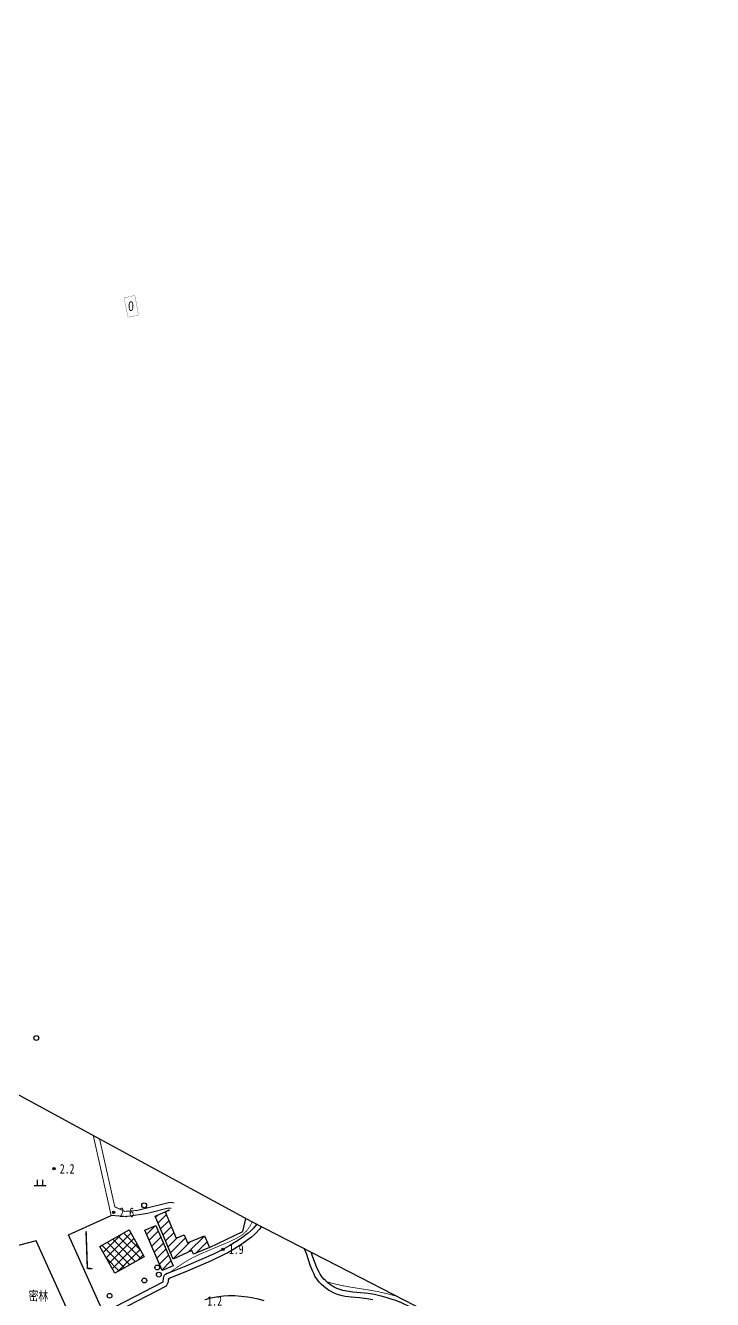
# Model space of a CAD drawing. Header units: metres. Extents: x 494039 to 619385, y 3351420 to 3402703.
# Drawn here: x 590926 to 591212, y 3393022 to 3393553 of the extents above; entities that cross this region are included whole.
import ezdxf
from ezdxf.enums import TextEntityAlignment as Align

# ---------------------------------------------------------------- set-up
doc = ezdxf.new("R2010")
doc.units = ezdxf.units.M
for name, pattern in [('2430', [0]), ('2450', [0]), ('4410a', [0]), ('8521', [0]), ('8522', [0]), ('9610', [0])]:
    doc.linetypes.add(name, pattern=pattern)
for name, color, linetype in [('210100', 130, 'Continuous'), ('310300', 8, 'Continuous'), ('310500', 8, 'Continuous'), ('380201', 8, '2430'), ('380202', 8, '2450'), ('440100', 8, 'Continuous'), ('510301', 8, 'Continuous'), ('720100', 8, 'Continuous'), ('760201', 8, '8521'), ('760202', 8, '8522'), ('810100', 8, '9610'), ('810302', 8, 'Continuous'), ('房屋拆迁', 8, 'Continuous'), ('范围线', 8, 'Continuous')]:
    doc.layers.add(name, color=color, linetype=linetype)
doc.layers.add('710101', color=8, linetype='Continuous', lineweight=0)
doc.styles.add('mrdsStandard', font='slromans.shx', dxfattribs={"width": 0.75, "height": 7, "bigfont": 'hztxt.shx'})
pattern_1 = [(45, (0, 0), (-1.767766953, 1.767766953), [])]

# ---------------------------------------------------------------- blocks, each defined once
blk = doc.blocks.new('gc170')
at = {"linetype": 'Continuous'}
blk.add_circle((0, 0), 0.5, dxfattribs=at)
blk = doc.blocks.new('p_point')
for radius in [0.25, 0.2, 0.15, 0.1, 0.05]:
    blk.add_circle((0, 0), radius)
blk.add_point((0, 0))
blk = doc.blocks.new('vm')
at = {"linetype": 'Continuous'}
for p, q in [((1.25, 0), (-1.25, 0)), ((-0.5, 0), (-0.5, 1.3)), ((0.5, 1.3), (0.5, 0))]:
    blk.add_line(p, q, dxfattribs=at)
blk = doc.blocks.new('1-3&1-4')
at = {"layer": '310300', "linetype": 'Continuous'}
h = blk.add_hatch(dxfattribs=at)
h.set_pattern_fill('ANSI31', color=8, scale=20, style=0)
h.set_pattern_definition(pattern_1)
h.paths.add_polyline_path([(590987.1396, 3393038.9946), (590979.6752, 3393056.9797), (590983.7808, 3393058.6836), (590988.3009, 3393047.7929), (590991.7105, 3393049.208), (590993.1475, 3393045.7458), (591000.1976, 3393048.6719), (591002.2106, 3393043.8217), (590995.5836, 3393041.0712), (590994.9185, 3393042.6737)])
h = blk.add_hatch(dxfattribs=at)
h.set_pattern_fill('ANSI31', color=8, scale=20, style=0)
h.set_pattern_definition(pattern_1)
h.paths.add_polyline_path([(590982.515, 3393034.3434), (590975.3202, 3393051.081), (590979.8596, 3393053.0323), (590987.0544, 3393036.2947)])
at = {"layer": '310500', "linetype": 'Continuous'}
h = blk.add_hatch(dxfattribs=at)
h.set_pattern_fill('ANSI37', color=8, scale=20, style=0)
h.set_pattern_definition([(45, (0, 0), (-1.767766953, 1.767766953), []), (135, (0, 0), (-1.767766953, -1.767766953), [])])
h.paths.add_polyline_path([(590956.5257, 3393044.3278), (590968.7233, 3393051.2025), (590975.0105, 3393040.0472), (590962.8129, 3393033.1725)])
at = {"layer": '210100', "color": 141, "linetype": 'Continuous', "flags": 128}
for points in [[(591023.8857, 3393052.501), (591022.8877, 3393051.3027), (591021.6418, 3393049.9397), (591021.016, 3393049.3264), (591019.6974, 3393048.1682), (591017.8406, 3393046.7278), (591015.6663, 3393045.2052), (591011.9283, 3393042.843), (591009.8958, 3393041.684), (591008.101, 3393040.7463), (591002.6523, 3393038.178), (590992.9276, 3393033.9591), (590985.6626, 3393031.0355), (590985.3122, 3393030.7721), (590985.0974, 3393030.4185), (590985.001, 3393029.8873), (590984.9376, 3393029.1027)], [(591070.238, 3393022.1408), (591067.7062, 3393022.5648), (591064.7823, 3393022.8908), (591061.2856, 3393023.189), (591058.7485, 3393023.5021), (591056.9377, 3393023.8601), (591055.172, 3393024.392), (591053.8488, 3393024.9558), (591052.5687, 3393025.6422), (591051.8593, 3393026.0826), (591050.4967, 3393027.056), (591049.8476, 3393027.5851), (591048.773, 3393028.5737), (591047.9246, 3393029.4818), (591047.1561, 3393030.4445), (591046.1704, 3393031.9911), (591045.7889, 3393032.7109), (591045.1057, 3393034.196), (591044.2209, 3393036.5032), (591042.7136, 3393040.9547), (591041.8453, 3393043.2714)], [(590984.9376, 3393029.1027), (590984.1483, 3393027.7345), (590956.2348, 3393013.2826), (590925.6395, 3392994.1425), (590896.0702, 3392976.5975)], [(591000.4388, 3393022.1524), (591002.9837, 3393022.8715), (591005.0387, 3393023.3264), (591006.0747, 3393023.5012), (591008.1384, 3393023.7615), (591010.2079, 3393023.8864), (591012.8143, 3393023.8617), (591015.4285, 3393023.6721), (591018.0363, 3393023.3418), (591019.8502, 3393023.0331), (591022.5022, 3393022.462), (591024.9109, 3393021.8116)]]:
    blk.add_lwpolyline(points, dxfattribs=at)
at = {"layer": '310300', "color": 8, "linetype": 'Continuous', "elevation": 5.5593, "flags": 128}
for points in [[(590987.1396, 3393038.9946), (590979.6752, 3393056.9797), (590983.7808, 3393058.6836), (590988.3009, 3393047.7929), (590991.7105, 3393049.208), (590993.1475, 3393045.7458), (591000.1976, 3393048.6719), (591002.2106, 3393043.8217), (590995.5836, 3393041.0712), (590994.9185, 3393042.6737)], [(590982.515, 3393034.3434), (590975.3202, 3393051.081), (590979.8596, 3393053.0323), (590987.0544, 3393036.2947)]]:
    blk.add_lwpolyline(points, close=True, dxfattribs=at)
at = {"layer": '310500', "color": 8, "linetype": 'Continuous', "elevation": 13.5421, "flags": 128}
blk.add_lwpolyline([(590956.5257, 3393044.3278), (590968.7233, 3393051.2025), (590975.0105, 3393040.0472), (590962.8129, 3393033.1725)], close=True, dxfattribs=at)
at = {"layer": '380201', "color": 8, "linetype": '2430', "const_width": 0.6, "flags": 128}
for points, elevation in [([(590985.6403, 3393059.5172), (590983.7808, 3393058.6836)], 5.6233), ([(590950.8395, 3393050.6695), (590951.3896, 3393035.1613), (590953.5184, 3393035.0647)], 5.5876)]:
    blk.add_lwpolyline(points, dxfattribs=dict(at, elevation=elevation))
at = {"layer": '380202', "color": 8, "linetype": '2450', "flags": 128}
blk.add_lwpolyline([(591002.2106, 3393043.8217), (591016.1146, 3393050.5474), (591017.3542, 3393055.9306)], dxfattribs=at)
at = {"layer": '440100', "color": 8, "linetype": '4410a', "const_width": 0.4, "elevation": 2.6649, "flags": 128}
blk.add_lwpolyline([(590953.8544, 3393090.4507), (590961.2737, 3393057.2439)], dxfattribs=at)
at = {"layer": '440100', "color": 8, "linetype": 'Continuous', "const_width": 0.4, "flags": 128}
for points in [[(590956.4876, 3393089.0193), (590962.8067, 3393060.7766)], [(590961.2737, 3393057.2439), (590967.6472, 3393056.7756), (590976.2196, 3393058.0326), (590984.0617, 3393060.0551), (590985.3522, 3393060.3135), (590986.3907, 3393060.1432)]]:
    blk.add_lwpolyline(points, dxfattribs=at)
at = {"layer": '440100', "color": 8, "linetype": '4410a', "const_width": 0.4, "flags": 128}
blk.add_lwpolyline([(590962.8067, 3393060.7766), (590966.9819, 3393058.8972), (590972.0355, 3393059.2835), (590985.6777, 3393062.6324), (590986.5216, 3393062.622), (590987.5711, 3393062.344)], dxfattribs=at)
at = {"layer": '710101', "color": 8, "linetype": 'Continuous', "const_width": 0.3, "elevation": 2, "flags": 128}
for points in [[(591020.054, 3393054.47), (591018.9539, 3393052.478), (591018.2614, 3393051.453), (591017.6978, 3393050.7725), (591016.6998, 3393049.8019), (591016.1516, 3393049.3665), (591014.9819, 3393048.5702), (591012.6672, 3393047.2893), (591010.2348, 3393046.1466), (590998.7288, 3393041.2897), (590997.2054, 3393040.6013), (590994.9551, 3393039.4943), (590993.6527, 3393038.7754), (590991.4772, 3393037.4536), (590989.4665, 3393036.1324), (590985.4557, 3393033.3389)], [(591080.0774, 3393023.6239), (591076.4745, 3393024.5476), (591072.3804, 3393025.4893), (591068.3561, 3393026.2258), (591061.2304, 3393027.3333), (591057.6833, 3393027.9602), (591054.5788, 3393028.6638), (591051.0837, 3393029.5777)]]:
    blk.add_lwpolyline(points, dxfattribs=at)
at = {"layer": '760201', "color": 8, "linetype": '8521', "flags": 128}
for points in [[(591021.9044, 3393053.5191), (591020.4015, 3393051.8346), (591019.5661, 3393051.005), (591018.2899, 3393049.8832), (591017.4031, 3393049.1732), (591015.5686, 3393047.821), (591013.1985, 3393046.228), (591010.7741, 3393044.7288), (591008.8059, 3393043.6081), (591007.0156, 3393042.6723), (591003.8529, 3393041.1477), (590998.8361, 3393038.8902), (590992.3471, 3393036.1005), (590987.5086, 3393034.1261), (590984.6329, 3393033.02), (590983.9301, 3393032.6716), (590983.6679, 3393032.4951), (590983.3058, 3393032.1501), (590983.0503, 3393031.6952), (590982.9064, 3393031.0722), (590982.7656, 3393029.4526)], [(591142.6955, 3392991.4442), (591138.9232, 3392990.0793), (591136.8149, 3392989.4324), (591135.1156, 3392989.0258), (591134.2603, 3392988.873), (591132.7517, 3392988.7094), (591131.2036, 3392988.6681), (591130.4535, 3392988.6958), (591129.7023, 3392988.7596), (591128.2028, 3392988.985), (591127.458, 3392989.1421), (591125.842, 3392989.5823), (591124.6954, 3392989.9793), (591123.298, 3392990.5636), (591121.4999, 3392991.4623), (591118.9039, 3392992.9955), (591117.6387, 3392993.822), (591115.1545, 3392995.5577), (591111.9091, 3392997.9883), (591107.9274, 3393001.1437), (591104.4123, 3393004.0692), (591094.9833, 3393012.3799), (591092.3551, 3393014.5798), (591089.2953, 3393016.902), (591087.8782, 3393017.8503), (591086.4132, 3393018.7259), (591084.5201, 3393019.7243), (591083.3581, 3393020.2796), (591082.1803, 3393020.8051), (591079.7861, 3393021.7707), (591077.963, 3393022.4177), (591076.2891, 3393022.943), (591073.7445, 3393023.6308), (591070.9568, 3393024.2489), (591068.3548, 3393024.6961), (591066.82, 3393024.8932), (591061.9094, 3393025.3241), (591059.4792, 3393025.6234), (591057.7454, 3393025.969), (591056.0557, 3393026.4856), (591055.2129, 3393026.8353), (591053.9031, 3393027.509), (591052.65, 3393028.3045), (591051.4666, 3393029.2059), (591050.3696, 3393030.2025), (591049.8597, 3393030.7344), (591049.1518, 3393031.5734), (591048.355, 3393032.7272), (591047.7295, 3393033.8487), (591047.0105, 3393035.4109), (591045.1795, 3393040.2876), (591044.5313, 3393041.8911)]]:
    blk.add_lwpolyline(points, dxfattribs=at)
at = {"layer": '760202', "color": 8, "linetype": '8522', "flags": 128}
blk.add_lwpolyline([(590982.7656, 3393029.4526), (590955.145, 3393015.1959), (590924.4947, 3392996.0213), (590894.9476, 3392978.4895)], dxfattribs=at)
at = {"layer": '810100', "color": 8, "linetype": '9610', "flags": 128}
for points, elevation in [([(590958.0648, 3393016.703), (590943.5891, 3393049.1708), (590961.2737, 3393057.2439)], 2.8715), ([(590946.7343, 3393009.9342), (590930.0854, 3393046.5824), (590909.1221, 3393041.2884), (590916.7343, 3393016.5643)], 2.951)]:
    blk.add_lwpolyline(points, dxfattribs=dict(at, elevation=elevation))
at = {"layer": '范围线', "color": 8, "flags": 128}
blk.add_lwpolyline([(580974.9971, 3398172.2884), (580158.1729, 3397748.7629), (583102.2681, 3395406.1495), (589376.9328, 3392493.3034), (594318.9563, 3392016.403), (594002.9657, 3392059.9931), (593709.5027, 3392110.274), (593489.39, 3392154.2585), (593446.55, 3392164.1073), (593184.0367, 3392224.4585), (592856.0894, 3392311.9807), (592630.9821, 3392379.424), (592345.2786, 3392474.0542), (592112.8421, 3392558.6278), (591835.9381, 3392668.5492), (591571.4074, 3392783.2499), (591303.4331, 3392909.9936), (591275.2655, 3392923.316), (591065.2798, 3393031.2284), (591019.813, 3393054.5939), (590886.2864, 3393127.1825), (590776.1303, 3393189.2284), (589711.9005, 3393302.4152), (583546.9224, 3396125.8295)], close=True, dxfattribs=at)
at = {"layer": '510301', "color": 8, "linetype": 'Continuous', "xscale": 2, "yscale": 2}
for p in [(590930.125, 3393131.0789, 2.8009), (590975.0439, 3393061.4083, 2.7414), (590980.4725, 3393035.5392, 3.5361), (590975.1247, 3393030.1145, 3.376), (590981.1305, 3393032.5737, 3.5895), (590960.6215, 3393023.7822, 3.376)]:
    blk.add_blockref('gc170', p, dxfattribs=at)
at = {"layer": '720100', "color": 8, "linetype": 'Continuous', "xscale": 2, "yscale": 2, "zscale": 2}
for p in [(590937.5016, 3393076.6438, 2.2239), (590962.2962, 3393058.4982, 2.6447), (591007.9151, 3393043.15, 1.9)]:
    blk.add_blockref('p_point', p, dxfattribs=at)
at = {"layer": '810302', "color": 8, "linetype": 'Continuous', "xscale": 2, "yscale": 2}
blk.add_blockref('vm', (590931.6752, 3393069.4896, 3.4045), dxfattribs=at)
at = {"color": 8, "linetype": 'Continuous', "width": 0.75}
blk.add_text('密林', height=4, dxfattribs=at).set_placement((590930.9942, 3393023.8372), align=Align.MIDDLE)
at = {"layer": '720100', "color": 8, "width": 0.75}
for s, p in [('2.2', (590939.9016, 3393076.6438, 2.2239)), ('2.6', (590964.6962, 3393058.4982, 2.6447)), ('1.9', (591010.3151, 3393043.15, 1.9)), ('1.2', (591001.3232, 3393021.6215, 1.2))]:
    blk.add_text(s, height=4, dxfattribs=at).set_placement(p, align=Align.MIDDLE_LEFT)
blk = doc.blocks.new('2ALL&24ALL')
at = {"layer": '房屋拆迁', "color": 8, "linetype": 'Continuous', "const_width": 0.1}
blk.add_lwpolyline([(590972.64, 3393432), (590968.32, 3393431.18), (590966.67, 3393439.24), (590971.19, 3393440.17), (590972.64, 3393432)], dxfattribs=at)
at = {"layer": '房屋拆迁', "color": 8, "style": 'mrdsStandard', "width": 0.75}
blk.add_text('0', height=4, dxfattribs=at).set_placement((590968.42, 3393433.75))

msp = doc.modelspace()

# ---------------------------------------------------------------- block references
for name in ['2ALL&24ALL', '1-3&1-4']:
    msp.add_blockref(name, (0, 0))

doc.saveas('drawing.dxf')
